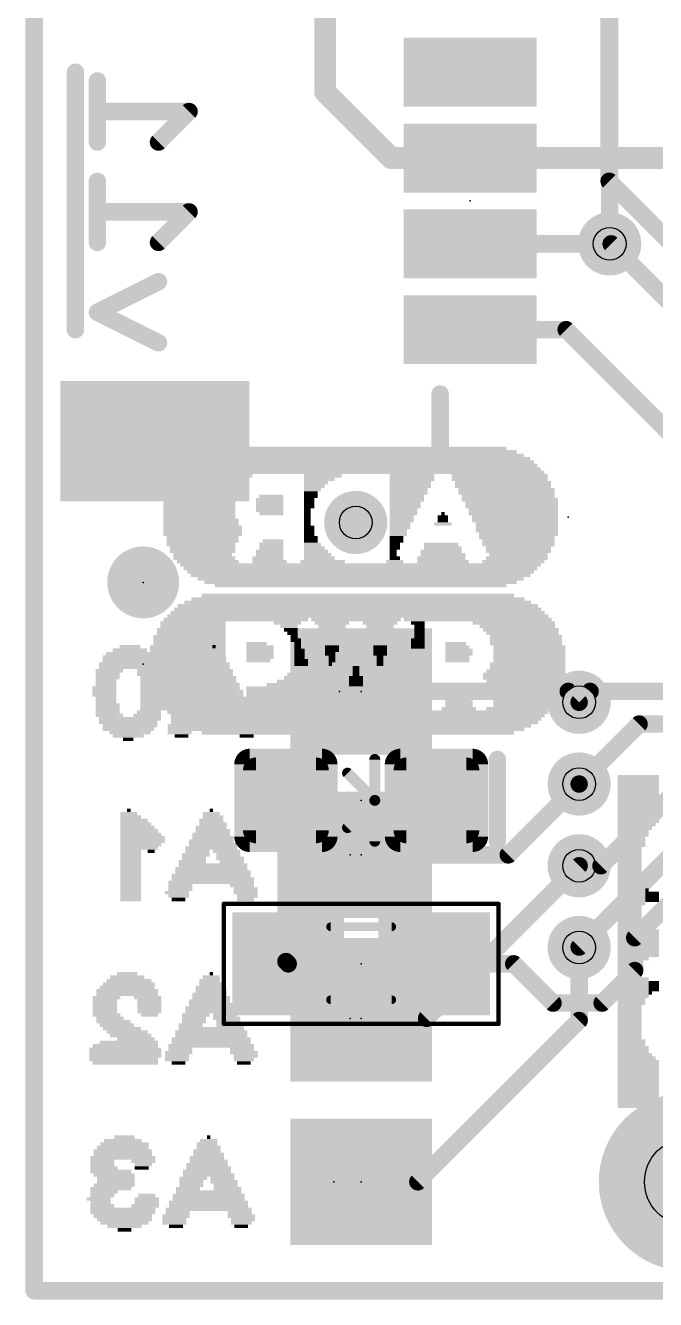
# Model space of a CAD drawing. Extents: x -39 to 68, y -12 to 30.
# Drawn here: x -0.1 to 7.24, y -0.1 to 14.75 of the extents above; entities that cross this region are included whole.
import ezdxf

# ---------------------------------------------------------------- set-up
doc = ezdxf.new("R2010")
doc.units = 0
for name, color, linetype in [('1', 12, 'CONTINUOUS'), ('16', 132, 'CONTINUOUS'), ('17', 110, 'CONTINUOUS'), ('18', 110, 'CONTINUOUS'), ('20', 31, 'CONTINUOUS'), ('21', 41, 'CONTINUOUS'), ('22', 40, 'CONTINUOUS'), ('23', 53, 'CONTINUOUS'), ('24', 53, 'CONTINUOUS'), ('29', 253, 'CONTINUOUS'), ('30', 253, 'CONTINUOUS'), ('31', 253, 'CONTINUOUS'), ('35', 253, 'CONTINUOUS'), ('39', 12, 'CONTINUOUS'), ('44', 253, 'CONTINUOUS'), ('51', 53, 'CONTINUOUS')]:
    doc.layers.add(name, color=color, linetype=linetype)

# ---------------------------------------------------------------- blocks, each defined once
blk = doc.blocks.new('RECT160000X160000R30')
at = {"const_width": 0.15}
blk.add_lwpolyline([(0.425, -0.35), (0.425, 0.35, 0.4142), (0.35, 0.425), (-0.35, 0.425, 0.4142), (-0.425, 0.35), (-0.425, -0.35, 0.4142), (-0.35, -0.425), (0.35, -0.425, 0.4142)], format="xyb", close=True, dxfattribs=at)
blk.add_solid([(-0.3754, -0.3754), (0.3754, -0.3754), (-0.3754, 0.3754), (0.3754, 0.3754)])
blk = doc.blocks.new('RECT192512X192512R30')
at = {"const_width": 0.1805}
blk.add_lwpolyline([(0.5114, -0.4211), (0.5114, 0.4211, 0.4142), (0.4211, 0.5114), (-0.4211, 0.5114, 0.4142), (-0.5114, 0.4211), (-0.5114, -0.4211, 0.4142), (-0.4211, -0.5114), (0.4211, -0.5114, 0.4142)], format="xyb", close=True, dxfattribs=at)
blk.add_solid([(-0.4465, -0.4465), (0.4465, -0.4465), (-0.4465, 0.4465), (0.4465, 0.4465)])
blk = doc.blocks.new('ROUNDP')
at = {"const_width": 0.5}
blk.add_lwpolyline([(0, -0.25, 1), (0, 0.25, 1), (0, -0.25)], format="xyb", dxfattribs=at)
blk = doc.blocks.new('RECT')
blk.add_solid([(-0.5, -0.5), (0.5, -0.5), (-0.5, 0.5), (0.5, 0.5)])
blk = doc.blocks.new('PIE')
at = {"const_width": 0.5}
blk.add_lwpolyline([(0, -0.25, 1), (0, 0.25, 1), (0, -0.25)], format="xyb", dxfattribs=at)
blk = doc.blocks.new('ROUNDV')
at = {"const_width": 0.5}
blk.add_lwpolyline([(0, -0.25, 1), (0, 0.25, 1), (0, -0.25)], format="xyb", dxfattribs=at)

msp = doc.modelspace()

# ---------------------------------------------------------------- linework, layer by layer
at = {"layer": '1'}
for points, const_width in [([(0, 0), (0, 25.4)], 0.2032), ([(3.39, 17.78), (3.39, 13.97)], 0.254), ([(3.39, 13.97), (4.16, 13.2)], 0.254), ([(4.16, 13.2), (5.08, 13.2)], 0.254), ([(5.08, 13.2), (13.97, 13.2)], 0.254), ([(5.08, 12.2), (6.7056, 12.2)], 0.2032), ([(6.7056, 12.2), (6.723, 12.2)], 0.2032), ([(6.723, 12.2), (8.89, 10.033)], 0.2032), ([(5.08, 11.2), (6.199, 11.2)], 0.2032), ([(6.199, 11.2), (7.62, 9.779)], 0.2032), ([(6.477, 6.985), (6.35, 6.858)], 0.2032), ([(12.6365, 6.985), (6.477, 6.985)], 0.2032), ([(6.35, 5.9055), (7.0485, 6.604)], 0.2032), ([(7.0485, 6.604), (12.4825, 6.604)], 0.2032), ([(7.8359, 6.1849), (6.604, 4.953)], 0.2032), ([(2.933, 5.715), (2.933, 3.837)], 0.2032), ([(6.35, 4.0056), (8.1102, 5.7658)], 0.2032), ([(6.9977, 4.1145), (8.268, 5.3848)], 0.2032), ([(6.604, 4.953), (6.35, 4.953)], 0.2032), ([(6.9977, 3.7322), (6.9977, 4.1145)], 0.2032), ([(6.35, 4.0005), (6.35, 4.0056)], 0.2032), ([(2.933, 3.837), (2.96, 3.81)], 0.2032), ([(4.66, 3.81), (5.588, 3.81)], 0.2032), ([(5.588, 3.81), (6.0452, 3.3528)], 0.2032), ([(6.6183, 3.3528), (6.9977, 3.7322)], 0.2032), ([(6.0452, 3.3528), (6.6183, 3.3528)], 0.2032), ([(25.4, 0), (0, 0)], 0.2032)]:
    msp.add_lwpolyline(points, dxfattribs=dict(at, const_width=const_width))
for points, const_width in [([(3.4349, 14.0149, 1), (3.3451, 13.9251)], 0.127), ([(3.3265, 13.97, 1), (3.4535, 13.97)], 0.127), ([(4.16, 13.2635, 1), (4.16, 13.1365)], 0.127), ([(4.1151, 13.1551, 1), (4.2049, 13.2449)], 0.127), ([(5.08, 13.2635, 1), (5.08, 13.1365)], 0.127), ([(5.08, 13.1365, 1), (5.08, 13.2635)], 0.127), ([(5.08, 12.2508, 1), (5.08, 12.1492)], 0.1016), ([(6.7056, 12.2508, 1), (6.7056, 12.1492)], 0.1016), ([(6.7589, 12.2359, 1), (6.6871, 12.1641)], 0.1016), ([(6.7056, 12.1492, 1), (6.7056, 12.2508)], 0.1016), ([(6.723, 12.1492, 1), (6.723, 12.2508)], 0.1016), ([(5.08, 11.2508, 1), (5.08, 11.1492)], 0.1016), ([(6.2349, 11.2359, 1), (6.1631, 11.1641)], 0.1016), ([(6.199, 11.1492, 1), (6.199, 11.2508)], 0.1016), ([(6.477, 7.0358, 1), (6.477, 6.9342)], 0.1016), ([(6.5129, 6.9491, 1), (6.4411, 7.0209)], 0.1016), ([(6.3141, 6.8939, 1), (6.3859, 6.8221)], 0.1016), ([(7.0485, 6.6548, 1), (7.0485, 6.5532)], 0.1016), ([(7.0844, 6.5681, 1), (7.0126, 6.6399)], 0.1016), ([(6.3141, 5.9414, 1), (6.3859, 5.8696)], 0.1016), ([(2.9838, 5.715, 1), (2.8822, 5.715)], 0.1016), ([(6.35, 5.0038, 1), (6.35, 4.9022)], 0.1016), ([(6.604, 4.9022, 1), (6.604, 5.0038)], 0.1016), ([(6.5681, 4.9889, 1), (6.6399, 4.9171)], 0.1016), ([(7.0485, 4.1145, 1), (6.9469, 4.1145)], 0.1016), ([(6.9618, 4.1504, 1), (7.0336, 4.0786)], 0.1016), ([(6.4008, 4.0056, 1), (6.2992, 4.0056)], 0.1016), ([(6.3141, 4.0415, 1), (6.3859, 3.9697)], 0.1016), ([(6.2992, 4.0005, 1), (6.4008, 4.0005)], 0.1016), ([(2.9689, 3.8729, 1), (2.8971, 3.8011)], 0.1016), ([(2.8822, 3.837, 1), (2.9838, 3.837)], 0.1016), ([(2.9241, 3.7741, 1), (2.9959, 3.8459)], 0.1016), ([(4.66, 3.8608, 1), (4.66, 3.7592)], 0.1016), ([(5.6239, 3.8459, 1), (5.5521, 3.7741)], 0.1016), ([(5.588, 3.7592, 1), (5.588, 3.8608)], 0.1016), ([(6.9469, 3.7322, 1), (7.0485, 3.7322)], 0.1016), ([(7.0336, 3.6963, 1), (6.9618, 3.7681)], 0.1016), ([(6.0452, 3.4036, 1), (6.0452, 3.302)], 0.1016), ([(6.0093, 3.3169, 1), (6.0811, 3.3887)], 0.1016), ([(6.5824, 3.3887, 1), (6.6542, 3.3169)], 0.1016), ([(6.6183, 3.302, 1), (6.6183, 3.4036)], 0.1016), ([(0, 0.0508, 1), (0, -0.0508)], 0.1016), ([(-0.0508, 0, 1), (0.0508, 0)], 0.1016)]:
    msp.add_lwpolyline(points, format="xyb", dxfattribs=dict(at, const_width=const_width))
at = {"layer": '16', "const_width": 0.2032}
for points in [[(0, 25.4), (0, 0)], [(6.7056, 15.5956), (6.7056, 12.2)], [(0.7366, 13.3863), (0.7366, 14.0981)], [(1.8043, 13.7422), (0.7366, 13.7422)], [(1.4484, 13.3863), (1.8043, 13.7422)], [(0.7366, 12.2169), (0.7366, 12.9287)], [(1.8043, 12.5728), (0.7366, 12.5728)], [(1.4484, 12.2169), (1.8043, 12.5728)], [(0.7366, 11.4034), (1.4484, 11.7593)], [(1.4484, 11.0475), (0.7366, 11.4034)], [(6.223, 6.985), (4.2164, 6.985)], [(6.35, 6.858), (6.223, 6.985)], [(6.35, 5.9055), (5.5245, 5.08)], [(5.5245, 5.08), (4.2164, 5.08)], [(6.35, 4.953), (4.572, 3.175)], [(6.35, 4.0005), (6.35, 3.1496)], [(4.572, 3.175), (4.2164, 3.175)], [(4.4704, 1.27), (6.35, 3.1496)], [(4.2164, 1.27), (4.4704, 1.27)], [(0, 0), (25.4, 0)]]:
    msp.add_lwpolyline(points, dxfattribs=at)
at = {"layer": '16', "const_width": 0.1016}
for points in [[(0.7874, 14.0981, 1), (0.6858, 14.0981)], [(0.7366, 13.793, 1), (0.7366, 13.6914)], [(1.8402, 13.7063, 1), (1.7684, 13.7781)], [(1.8043, 13.6914, 1), (1.8043, 13.793)], [(0.6858, 13.3863, 1), (0.7874, 13.3863)], [(1.4125, 13.4222, 1), (1.4843, 13.3504)], [(0.7874, 12.9287, 1), (0.6858, 12.9287)], [(0.7366, 12.6236, 1), (0.7366, 12.522)], [(1.8402, 12.5369, 1), (1.7684, 12.6087)], [(1.8043, 12.522, 1), (1.8043, 12.6236)], [(0.6858, 12.2169, 1), (0.7874, 12.2169)], [(1.4125, 12.2528, 1), (1.4843, 12.181)], [(6.6548, 12.2, 1), (6.7564, 12.2)], [(1.4711, 11.7139, 1), (1.4257, 11.8047)], [(0.7593, 11.4488, 1), (0.7139, 11.358)], [(0.7139, 11.4488, 1), (0.7593, 11.358)], [(1.4257, 11.0021, 1), (1.4711, 11.0929)], [(4.2164, 7.0358, 1), (4.2164, 6.9342)], [(6.2589, 7.0209, 1), (6.1871, 6.9491)], [(6.223, 6.9342, 1), (6.223, 7.0358)], [(6.3141, 6.8221, 1), (6.3859, 6.8939)], [(6.3859, 5.8696, 1), (6.3141, 5.9414)], [(4.2164, 5.1308, 1), (4.2164, 5.0292)], [(5.4886, 5.1159, 1), (5.5604, 5.0441)], [(5.5245, 5.0292, 1), (5.5245, 5.1308)], [(6.3859, 4.9171, 1), (6.3141, 4.9889)], [(6.4008, 4.0005, 1), (6.2992, 4.0005)], [(4.2164, 3.2258, 1), (4.2164, 3.1242)], [(4.572, 3.1242, 1), (4.572, 3.2258)], [(4.5361, 3.2109, 1), (4.6079, 3.1391)], [(6.2992, 3.1496, 1), (6.4008, 3.1496)], [(6.3859, 3.1137, 1), (6.3141, 3.1855)], [(4.2164, 1.3208, 1), (4.2164, 1.2192)], [(4.4345, 1.3059, 1), (4.5063, 1.2341)], [(4.4704, 1.2192, 1), (4.4704, 1.3208)], [(0, 0.0508, 1), (0, -0.0508)], [(-0.0508, 0, 1), (0.0508, 0)]]:
    msp.add_lwpolyline(points, format="xyb", dxfattribs=at)
at = {"layer": '20', "const_width": 0.2032}
for points in [[(0, 25.4), (0, 0)], [(0, 0), (25.4, 0)]]:
    msp.add_lwpolyline(points, dxfattribs=at)
at = {"layer": '20', "const_width": 0.1016}
for points in [[(0, 0.0508, 1), (0, -0.0508)], [(-0.0508, 0, 1), (0.0508, 0)]]:
    msp.add_lwpolyline(points, format="xyb", dxfattribs=at)
at = {"layer": '21', "const_width": 0.2032}
for points in [[(6.7, 12.93), (6.7, 22.63)], [(0.48, 14.2), (0.48, 11.2)], [(7.85, 11.78), (6.7, 12.93)], [(4.73, 10.45), (4.73, 9.7)], [(4.73, 9.7), (3.08, 9.7)], [(5.3975, 6.1913), (5.3975, 5.2388)]]:
    msp.add_lwpolyline(points, dxfattribs=at)
at = {"layer": '21', "const_width": 0.1016}
for points in [[(0.5308, 14.2, 1), (0.4292, 14.2)], [(6.7359, 12.9659, 1), (6.6641, 12.8941)], [(6.6492, 12.93, 1), (6.7508, 12.93)], [(0.4292, 11.2, 1), (0.5308, 11.2)], [(4.7808, 10.45, 1), (4.6792, 10.45)], [(3.08, 9.7508, 1), (3.08, 9.6492)], [(4.73, 9.6492, 1), (4.73, 9.7508)], [(4.6792, 9.7, 1), (4.7808, 9.7)], [(5.4483, 6.1913, 1), (5.3467, 6.1913)], [(5.3467, 5.2388, 1), (5.4483, 5.2388)]]:
    msp.add_lwpolyline(points, format="xyb", dxfattribs=at)
at = {"layer": '23'}
for p in [(5.08, 12.7), (1.27, 8.255), (1.27, 7.3025), (3.81, 5.715), (3.81, 3.81)]:
    msp.add_point(p, dxfattribs=at)
at = {"layer": '24'}
for p in [(6.223, 9.017), (1.27, 8.255), (3.556, 6.985), (3.81, 6.985), (3.683, 5.08), (3.81, 5.08), (3.683, 3.175), (3.81, 3.175), (3.4925, 1.27), (3.81, 1.27)]:
    msp.add_point(p, dxfattribs=at)
at = {"layer": '39', "const_width": 0.0508}
for points in [[(2.21, 4.51), (5.41, 4.51)], [(2.21, 3.11), (2.21, 4.51)], [(5.41, 4.51), (5.41, 3.11)], [(5.41, 3.11), (2.21, 3.11)]]:
    msp.add_lwpolyline(points, dxfattribs=at)
at = {"layer": '39', "const_width": 0.0254}
for points in [[(2.21, 4.5227, 1), (2.21, 4.4973)], [(2.2227, 4.51, 1), (2.1973, 4.51)], [(5.4227, 4.51, 1), (5.3973, 4.51)], [(5.41, 4.4973, 1), (5.41, 4.5227)], [(2.21, 3.1227, 1), (2.21, 3.0973)], [(2.1973, 3.11, 1), (2.2227, 3.11)], [(5.3973, 3.11, 1), (5.4227, 3.11)], [(5.41, 3.0973, 1), (5.41, 3.1227)]]:
    msp.add_lwpolyline(points, format="xyb", dxfattribs=at)
at = {"layer": '44'}
for centre, radius in [((6.7056, 12.2), 0.1905), ((3.7465, 8.9535), 0.1905), ((6.35, 6.858), 0.1905), ((6.35, 5.9055), 0.1905), ((6.35, 4.953), 0.1905), ((6.35, 4.0005), 0.1905), ((7.62, 1.27), 0.508)]:
    msp.add_circle(centre, radius, dxfattribs=at)
at = {"layer": '51'}
for points, const_width in [([(3.9688, 6.1913), (3.9688, 5.715)], 0.127), ([(3.9688, 5.715), (3.6513, 6.0325)], 0.127), ([(3.9688, 5.715), (3.6513, 5.3975)], 0.127), ([(3.9688, 5.715), (3.9688, 5.2388)], 0.127), ([(3.454, 4.242), (4.166, 4.242)], 0.1016), ([(3.454, 3.391), (4.166, 3.391)], 0.1016)]:
    msp.add_lwpolyline(points, dxfattribs=dict(at, const_width=const_width))
for points, const_width in [([(4.0005, 6.1913, 1), (3.937, 6.1913)], 0.0635), ([(3.6737, 6.055, 1), (3.6288, 6.01)], 0.0635), ([(4.0005, 5.715, 1), (3.937, 5.715)], 0.0635), ([(3.937, 5.715, 1), (4.0005, 5.715)], 0.0635), ([(3.9912, 5.6925, 1), (3.9463, 5.7375)], 0.0635), ([(3.9463, 5.6925, 1), (3.9912, 5.7375)], 0.0635), ([(3.6288, 5.42, 1), (3.6737, 5.375)], 0.0635), ([(3.937, 5.2388, 1), (4.0005, 5.2388)], 0.0635), ([(3.454, 4.2674, 1), (3.454, 4.2166)], 0.0508), ([(4.166, 4.2166, 1), (4.166, 4.2674)], 0.0508), ([(3.454, 3.4164, 1), (3.454, 3.3656)], 0.0508), ([(4.166, 3.3656, 1), (4.166, 3.4164)], 0.0508)]:
    msp.add_lwpolyline(points, format="xyb", dxfattribs=dict(at, const_width=const_width))

# ---------------------------------------------------------------- block references
at = {"layer": '1', "rotation": 270}
for p, xscale, yscale in [((5.08, 14.2), 0.6, 1.35), ((5.08, 13.2), 0.6, 1.35), ((5.08, 12.2), 0.6, 1.35), ((5.08, 11.2), 0.6, 1.35), ((1.405, 9.9), 1.2, 2)]:
    msp.add_blockref('RECT', p, dxfattribs=dict(at, xscale=xscale, yscale=yscale))
at = {"layer": '1', "xscale": 0.635, "yscale": 0.635}
msp.add_blockref('PIE', (1.27, 8.255), dxfattribs=at)
at = {"layer": '1', "rotation": 270}
for p in [(2.933, 5.715), (4.687, 5.715)]:
    msp.add_blockref('RECT160000X160000R30', p, dxfattribs=at)
at = {"layer": '1', "xscale": 1.1}
for p in [(2.96, 3.81), (4.66, 3.81)]:
    msp.add_blockref('RECT', p, dxfattribs=at)
at = {"layer": '16', "xscale": 0.635}
for name, p, yscale in [('PIE', (1.27, 8.255), 0.635), ('RECT', (3.4036, 6.985), 1.27), ('RECT', (4.2164, 6.985), 1.27), ('RECT', (3.4036, 5.08), 1.27), ('RECT', (4.2164, 5.08), 1.27), ('RECT', (3.4036, 3.175), 1.27), ('RECT', (4.2164, 3.175), 1.27), ('RECT', (3.4036, 1.27), 1.27), ('RECT', (4.2164, 1.27), 1.27)]:
    msp.add_blockref(name, p, dxfattribs=dict(at, yscale=yscale))
at = {"layer": '17', "xscale": 1.8796, "yscale": 1.8796, "rotation": 270}
msp.add_blockref('ROUNDP', (7.62, 1.27), dxfattribs=at)
msp.add_blockref('ROUNDP', (7.62, 1.27), dxfattribs=at)
at = {"layer": '18', "xscale": 0.7366, "yscale": 0.7366}
for p in [(6.7056, 12.2), (6.7056, 12.2), (3.7465, 8.9535), (3.7465, 8.9535), (6.35, 6.858), (6.35, 6.858), (6.35, 5.9055), (6.35, 5.9055), (6.35, 4.953), (6.35, 4.953), (6.35, 4.0005), (6.35, 4.0005)]:
    msp.add_blockref('ROUNDV', p, dxfattribs=at)
at = {"layer": '21', "yscale": 0.04}
for p, xscale in [((3.77, 8.0225), 4.04), ((3.77, 8.0625), 3.88), ((3.77, 8.1025), 3.64), ((3.77, 7.8625), 4.44), ((3.77, 7.9025), 4.36), ((3.77, 7.9425), 4.28), ((3.77, 7.9825), 4.2), ((1.83, 7.7025), 0.8), ((1.85, 7.7825), 0.76), ((1.85, 7.7425), 0.76), ((2.35, 7.8225), 1.68), ((2.95, 7.7825), 0.32), ((2.97, 7.7425), 0.2), ((2.99, 7.7025), 0.16), ((3.75, 7.8225), 1.04), ((3.47, 7.7825), 0.4), ((3.47, 7.7425), 0.32), ((3.47, 7.7025), 0.32), ((4.03, 7.7825), 0.4), ((4.03, 7.7425), 0.32), ((4.03, 7.7025), 0.32), ((5.17, 7.8225), 1.72), ((4.47, 7.7825), 0.16), ((4.49, 7.7425), 0.12), ((4.49, 7.7025), 0.12), ((5.59, 7.7825), 0.96), ((5.63, 7.7425), 0.88), ((5.67, 7.7025), 0.88), ((1.81, 7.6225), 0.84), ((1.81, 7.5825), 0.84), ((1.83, 7.6625), 0.8), ((3.01, 7.6625), 0.12), ((3.03, 7.6225), 0.08), ((3.05, 7.5825), 0.12), ((3.45, 7.6625), 0.28), ((3.47, 7.6225), 0.24), ((3.47, 7.5825), 0.24), ((4.01, 7.6625), 0.28), ((4.03, 7.6225), 0.24), ((4.03, 7.5825), 0.24), ((4.47, 7.5825), 0.16), ((4.49, 7.6625), 0.12), ((4.49, 7.6225), 0.12), ((5.69, 7.6625), 0.84), ((5.73, 7.6225), 0.84), ((5.73, 7.5825), 0.84), ((1.79, 7.5025), 0.88), ((1.79, 7.4625), 0.88), ((1.79, 7.4225), 0.88), ((1.81, 7.5425), 0.84), ((2.59, 7.5425), 0.24), ((2.63, 7.5025), 0.32), ((2.63, 7.4625), 0.32), ((2.63, 7.4225), 0.32), ((3.07, 7.5425), 0.08), ((3.07, 7.5025), 0.08), ((3.09, 7.4625), 0.12), ((3.09, 7.4225), 0.12), ((3.45, 7.5425), 0.2), ((3.47, 7.5025), 0.16), ((3.47, 7.4625), 0.16), ((3.45, 7.4225), 0.12), ((4.03, 7.5425), 0.24), ((4.03, 7.5025), 0.16), ((4.03, 7.4625), 0.16), ((4.03, 7.4225), 0.16), ((4.45, 7.4625), 0.2), ((4.45, 7.4225), 0.2), ((4.47, 7.5425), 0.16), ((4.47, 7.5025), 0.16), ((4.91, 7.5425), 0.24), ((4.93, 7.5025), 0.28), ((4.95, 7.4625), 0.32), ((4.95, 7.4225), 0.32), ((5.73, 7.5425), 0.84), ((5.77, 7.5025), 0.84), ((5.77, 7.4625), 0.84), ((5.77, 7.4225), 0.84), ((1.79, 7.3825), 0.88), ((1.79, 7.3425), 0.88), ((1.79, 7.3025), 0.88), ((1.79, 7.2625), 0.88), ((2.63, 7.3825), 0.32), ((2.61, 7.3425), 0.28), ((3.09, 7.2625), 0.2), ((3.09, 7.3825), 0.12), ((3.11, 7.3425), 0.16), ((3.11, 7.3025), 0.16), ((3.47, 7.3825), 0.08), ((3.47, 7.3425), 0.08), ((3.45, 7.3025), 0.04), ((3.75, 7.2625), 0.08), ((4.03, 7.3825), 0.08), ((4.03, 7.3425), 0.08), ((4.03, 7.3025), 0.08), ((4.43, 7.3425), 0.24), ((4.43, 7.3025), 0.24), ((4.43, 7.2625), 0.24), ((4.45, 7.3825), 0.2), ((4.93, 7.3825), 0.28), ((4.93, 7.3425), 0.28), ((5.75, 7.3025), 0.88), ((5.75, 7.2625), 0.88), ((5.77, 7.3825), 0.84), ((5.77, 7.3425), 0.84), ((1.79, 7.2225), 0.88), ((1.79, 7.1825), 0.88), ((1.79, 7.1425), 0.88), ((3.07, 7.1425), 0.32), ((3.09, 7.1825), 0.28), ((3.11, 7.2225), 0.24), ((3.75, 7.1425), 0.16), ((3.75, 7.2225), 0.08), ((3.75, 7.1825), 0.08), ((4.41, 7.2225), 0.28), ((4.41, 7.1825), 0.28), ((4.41, 7.1425), 0.28), ((5.71, 7.1825), 0.96), ((5.71, 7.1425), 0.96), ((5.73, 7.2225), 0.92), ((1.79, 7.1025), 0.88), ((1.81, 7.0625), 0.84), ((1.81, 7.0225), 0.84), ((1.81, 6.9825), 0.84), ((2.87, 7.0225), 0.8), ((2.89, 6.9825), 0.84), ((2.99, 7.0625), 0.56), ((3.05, 7.1025), 0.44), ((3.75, 7.0225), 0.24), ((3.75, 6.9825), 0.24), ((3.75, 7.1025), 0.16), ((3.75, 7.0625), 0.16), ((4.37, 7.0225), 0.36), ((4.37, 6.9825), 0.36), ((4.39, 7.1025), 0.32), ((4.39, 7.0625), 0.32), ((4.91, 7.0225), 0.24), ((4.91, 6.9825), 0.24), ((5.73, 7.1025), 0.92), ((5.71, 7.0625), 0.88), ((5.73, 7.0225), 0.84), ((5.73, 6.9825), 0.84), ((1.83, 6.9425), 0.8), ((1.83, 6.9025), 0.8), ((1.85, 6.8625), 0.76), ((1.85, 6.8225), 0.76), ((2.89, 6.9425), 0.84), ((2.91, 6.9025), 0.88), ((2.91, 6.8625), 0.88), ((2.91, 6.8225), 0.88), ((3.73, 6.8225), 0.36), ((3.75, 6.9025), 0.32), ((3.75, 6.8625), 0.32), ((3.75, 6.9425), 0.24), ((4.35, 6.9025), 0.4), ((4.35, 6.8625), 0.4), ((4.35, 6.8225), 0.4), ((4.37, 6.9425), 0.36), ((4.93, 6.9425), 0.28), ((4.93, 6.9025), 0.28), ((4.95, 6.8625), 0.32), ((4.95, 6.8225), 0.32), ((5.73, 6.9425), 0.76), ((5.73, 6.9025), 0.76), ((5.71, 6.8625), 0.72), ((5.71, 6.8225), 0.72), ((1.89, 6.7825), 0.76), ((3.77, 6.7425), 4.44), ((3.77, 6.7025), 4.36), ((3.77, 6.6625), 4.28), ((2.91, 6.7825), 0.96), ((3.73, 6.7825), 0.44), ((4.35, 6.7825), 0.48), ((4.95, 6.7825), 0.4), ((5.65, 6.7825), 0.76), ((3.77, 6.6225), 4.2), ((3.77, 6.5825), 4.04), ((3.77, 6.5425), 3.88), ((3.77, 6.5025), 3.64)]:
    msp.add_blockref('RECT', p, dxfattribs=dict(at, xscale=xscale))
at = {"layer": '22', "yscale": 0.04}
for p, xscale, rotation in [((3.803, 9.817), 3.4, 180), ((3.803, 9.657), 4.04, 180), ((3.803, 9.697), 3.96, 180), ((3.803, 9.737), 3.8, 180), ((3.803, 9.777), 3.64, 180), ((2.083, 9.497), 0.92, 180), ((3.803, 9.537), 4.28, 180), ((3.803, 9.577), 4.2, 180), ((3.803, 9.617), 4.12, 180), ((3.363, 9.497), 0.44, 180), ((4.403, 9.497), 0.52, 180), ((5.423, 9.497), 1.12, 180), ((1.963, 9.337), 0.84, 180), ((2.003, 9.417), 0.84, 180), ((1.983, 9.377), 0.8, 180), ((2.063, 9.457), 0.88, 180), ((3.323, 9.457), 0.36, 180), ((3.283, 9.417), 0.28, 180), ((3.263, 9.377), 0.24, 180), ((3.243, 9.337), 0.2, 180), ((4.403, 9.457), 0.52, 180), ((4.383, 9.417), 0.48, 180), ((4.383, 9.377), 0.48, 180), ((4.363, 9.337), 0.44, 180), ((5.423, 9.457), 1.12, 180), ((5.463, 9.417), 1.12, 180), ((5.463, 9.377), 1.12, 180), ((5.503, 9.337), 1.12, 180), ((1.923, 9.217), 0.84, 180), ((1.943, 9.297), 0.8, 180), ((1.943, 9.257), 0.8, 180), ((2.743, 9.217), 0.32, 180), ((2.763, 9.257), 0.28, 180), ((3.223, 9.297), 0.16, 180), ((3.223, 9.257), 0.16, 180), ((3.203, 9.217), 0.12, 180), ((3.743, 9.217), 0.32, 180), ((3.783, 9.257), 0.24, 180), ((4.363, 9.297), 0.44, 180), ((4.343, 9.257), 0.4, 180), ((4.343, 9.217), 0.4, 180), ((5.503, 9.297), 1.12, 180), ((5.523, 9.257), 1.08, 180), ((5.543, 9.217), 1.12, 180), ((1.923, 9.177), 0.84, 180), ((1.923, 9.137), 0.84, 180), ((1.923, 9.097), 0.84, 180), ((1.923, 9.057), 0.84, 180), ((2.743, 9.177), 0.32, 180), ((2.743, 9.137), 0.32, 180), ((2.743, 9.097), 0.32, 180), ((2.763, 9.057), 0.28, 180), ((3.203, 9.177), 0.12, 180), ((3.203, 9.137), 0.12, 180), ((3.183, 9.097), 0.08, 180), ((3.183, 9.057), 0.08, 180), ((3.703, 9.137), 0.4, 180), ((3.703, 9.097), 0.4, 180), ((3.703, 9.057), 0.4, 180), ((3.723, 9.177), 0.36, 180), ((4.323, 9.177), 0.36, 180), ((4.323, 9.137), 0.36, 180), ((4.303, 9.097), 0.32, 180), ((4.303, 9.057), 0.32, 180), ((4.763, 9.057), 0.04, 180), ((5.563, 9.177), 1.08, 180), ((5.563, 9.137), 1.08, 180), ((5.583, 9.097), 1.04, 180), ((5.583, 9.057), 1.04, 180), ((1.923, 9.017), 0.84, 180), ((1.943, 8.977), 0.88, 180), ((1.943, 8.937), 0.88, 180), ((1.963, 8.897), 0.92, 180), ((3.183, 9.017), 0.08, 180), ((3.183, 8.977), 0.08, 180), ((3.183, 8.937), 0.08, 180), ((3.203, 8.897), 0.12, 180), ((3.703, 9.017), 0.4, 180), ((3.703, 8.977), 0.4, 180), ((3.703, 8.937), 0.4, 180), ((3.703, 8.897), 0.4, 180), ((4.283, 9.017), 0.28, 180), ((4.283, 8.977), 0.28, 180), ((4.263, 8.937), 0.24, 180), ((4.263, 8.897), 0.24, 180), ((4.763, 8.937), 0.2, 180), ((4.763, 9.017), 0.12, 180), ((4.763, 8.977), 0.12, 180), ((5.623, 8.937), 0.96, 180), ((5.623, 8.897), 0.96, 180), ((1.963, 8.857), 0.92, 180), ((1.963, 8.817), 0.92, 180), ((1.963, 8.777), 0.84, 180), ((3.203, 8.857), 0.12, 180), ((3.203, 8.817), 0.12, 180), ((3.223, 8.777), 0.16, 180), ((3.723, 8.857), 0.36, 180), ((3.723, 8.817), 0.36, 180), ((3.763, 8.777), 0.28, 180), ((4.243, 8.857), 0.2, 180), ((4.243, 8.817), 0.2, 180), ((4.223, 8.777), 0.16, 180), ((5.623, 8.857), 0.96, 180), ((5.643, 8.817), 0.92, 180), ((5.623, 8.777), 0.88, 180), ((1.963, 8.737), 0.84, 180), ((1.943, 8.697), 0.8, 180), ((1.963, 8.657), 0.76, 180), ((1.963, 8.617), 0.76, 180), ((2.743, 8.617), 0.32, 180), ((2.763, 8.697), 0.28, 180), ((2.763, 8.657), 0.28, 180), ((2.783, 8.737), 0.24, 180), ((3.223, 8.737), 0.16, 180), ((3.243, 8.697), 0.2, 180), ((3.263, 8.657), 0.24, 180), ((3.283, 8.617), 0.28, 180), ((3.803, 8.737), 0.2, 180), ((4.223, 8.737), 0.16, 180), ((4.203, 8.697), 0.12, 180), ((4.203, 8.657), 0.12, 180), ((4.183, 8.617), 0.08, 180), ((4.743, 8.617), 0.48, 180), ((4.743, 8.697), 0.4, 180), ((4.763, 8.657), 0.44, 180), ((5.643, 8.737), 0.84, 180), ((5.643, 8.697), 0.84, 180), ((5.643, 8.657), 0.76, 180), ((5.643, 8.617), 0.76, 180), ((1.963, 8.577), 0.68, 180), ((1.983, 8.537), 0.72, 180), ((2.023, 8.497), 0.72, 180), ((3.803, 8.457), 4.2, 180), ((2.723, 8.537), 0.36, 180), ((2.743, 8.497), 0.4, 180), ((2.743, 8.577), 0.32, 180), ((3.363, 8.497), 0.52, 180), ((3.303, 8.577), 0.32, 180), ((3.323, 8.537), 0.36, 180), ((4.203, 8.497), 0.2, 180), ((4.183, 8.577), 0.08, 180), ((4.203, 8.537), 0.12, 180), ((4.743, 8.537), 0.56, 180), ((4.763, 8.497), 0.6, 180), ((4.763, 8.577), 0.52, 180), ((5.583, 8.497), 0.72, 180), ((5.623, 8.537), 0.72, 180), ((5.643, 8.577), 0.68, 180), ((3.803, 8.417), 4.12, 180), ((3.803, 8.377), 4.04, 180), ((3.803, 8.337), 3.96, 180), ((3.803, 8.297), 3.8, 180), ((3.803, 8.257), 3.64, 180), ((3.803, 8.217), 3.4, 180), ((1.096, 7.425), 0.52, 180), ((1.116, 7.465), 0.4, 180), ((1.116, 7.505), 0.24, 180), ((2.076, 7.425), 0.24, 180), ((2.096, 7.465), 0.2, 180), ((2.096, 7.505), 0.04, 180), ((1.096, 7.305), 0.68, 180), ((1.116, 7.265), 0.72, 180), ((1.096, 7.385), 0.6, 180), ((1.116, 7.345), 0.64, 180), ((2.076, 7.265), 0.4, 180), ((2.076, 7.345), 0.32, 180), ((2.096, 7.305), 0.36, 180), ((2.096, 7.385), 0.28, 180), ((0.876, 7.225), 0.32, 180), ((0.856, 7.185), 0.28, 180), ((0.856, 7.145), 0.28, 180), ((1.336, 7.225), 0.28, 180), ((1.336, 7.185), 0.28, 180), ((1.376, 7.145), 0.28, 180), ((2.076, 7.185), 0.48, 180), ((2.096, 7.145), 0.52, 180), ((2.096, 7.225), 0.44, 180), ((0.816, 7.025), 0.28, 180), ((0.816, 6.985), 0.28, 180), ((0.836, 7.105), 0.24, 180), ((0.836, 7.065), 0.24, 180), ((1.376, 7.105), 0.28, 180), ((1.376, 7.065), 0.28, 180), ((1.376, 7.025), 0.28, 180), ((1.376, 6.985), 0.28, 180), ((1.916, 7.025), 0.32, 180), ((1.896, 6.985), 0.28, 180), ((2.076, 7.105), 0.56, 180), ((2.096, 7.065), 0.6, 180), ((2.256, 7.025), 0.28, 180), ((2.276, 6.985), 0.32, 180), ((0.816, 6.945), 0.28, 180), ((0.836, 6.905), 0.24, 180), ((0.836, 6.865), 0.24, 180), ((0.856, 6.825), 0.28, 180), ((1.376, 6.945), 0.28, 180), ((1.376, 6.905), 0.28, 180), ((1.376, 6.865), 0.28, 180), ((1.376, 6.825), 0.28, 180), ((2.096, 6.825), 0.84, 180), ((1.856, 6.905), 0.28, 180), ((2.096, 6.865), 0.76, 180), ((1.896, 6.945), 0.28, 180), ((2.296, 6.945), 0.28, 180), ((2.316, 6.905), 0.32, 180), ((0.856, 6.785), 0.28, 180), ((0.856, 6.745), 0.28, 180), ((0.876, 6.705), 0.32, 180), ((1.116, 6.665), 0.72, 180), ((1.316, 6.705), 0.32, 180), ((1.336, 6.745), 0.28, 180), ((1.376, 6.785), 0.28, 180), ((2.096, 6.745), 0.92, 180), ((2.096, 6.705), 0.92, 180), ((2.096, 6.785), 0.84, 180), ((1.096, 6.625), 0.68, 180), ((1.116, 6.585), 0.64, 180), ((1.096, 6.545), 0.6, 180), ((1.716, 6.585), 0.32, 180), ((1.696, 6.545), 0.28, 180), ((1.736, 6.625), 0.28, 180), ((2.456, 6.625), 0.28, 180), ((2.476, 6.585), 0.32, 180), ((2.496, 6.545), 0.28, 180), ((1.116, 6.505), 0.48, 180), ((1.096, 6.465), 0.36, 180), ((1.096, 6.425), 0.12, 180), ((1.696, 6.505), 0.28, 180), ((1.716, 6.465), 0.16, 180), ((2.476, 6.505), 0.24, 180), ((2.476, 6.465), 0.16, 180), ((6.82, 4.071), 3.88, 90), ((6.86, 4.071), 3.88, 90), ((6.9, 4.071), 3.88, 90), ((6.94, 4.071), 3.88, 90), ((6.98, 4.071), 3.88, 90), ((7.02, 4.071), 3.88, 90), ((7.06, 4.071), 3.88, 90), ((7.1, 5.591), 0.84, 90), ((7.14, 5.651), 0.72, 90), ((7.18, 5.691), 0.64, 90), ((7.22, 5.711), 0.6, 90), ((7.26, 5.731), 0.56, 90), ((1.103, 5.56), 0.2, 180), ((1.123, 5.52), 0.24, 180), ((1.163, 5.48), 0.32, 180), ((1.103, 5.6), 0.04, 180), ((2.063, 5.48), 0.28, 180), ((2.063, 5.56), 0.2, 180), ((2.083, 5.52), 0.24, 180), ((2.063, 5.6), 0.04, 180), ((1.183, 5.44), 0.36, 180), ((1.203, 5.4), 0.4, 180), ((1.223, 5.36), 0.44, 180), ((2.063, 5.4), 0.36, 180), ((2.083, 5.36), 0.4, 180), ((2.083, 5.44), 0.32, 180), ((1.243, 5.32), 0.48, 180), ((1.263, 5.28), 0.52, 180), ((1.263, 5.24), 0.52, 180), ((1.243, 5.2), 0.48, 180), ((2.063, 5.24), 0.52, 180), ((2.083, 5.2), 0.56, 180), ((2.063, 5.32), 0.44, 180), ((2.083, 5.28), 0.48, 180), ((1.223, 5.16), 0.44, 180), ((1.123, 5.12), 0.24, 180), ((1.123, 5.08), 0.24, 180), ((1.123, 5.04), 0.24, 180), ((1.363, 5.12), 0.08, 180), ((1.883, 5.08), 0.32, 180), ((1.863, 5.04), 0.28, 180), ((2.063, 5.16), 0.6, 180), ((1.903, 5.12), 0.28, 180), ((2.243, 5.12), 0.32, 180), ((2.263, 5.08), 0.28, 180), ((2.283, 5.04), 0.32, 180), ((1.123, 5), 0.24, 180), ((1.123, 4.96), 0.24, 180), ((1.123, 4.92), 0.24, 180), ((1.123, 4.88), 0.24, 180), ((2.063, 4.92), 0.84, 180), ((2.083, 4.88), 0.88, 180), ((1.843, 5), 0.32, 180), ((2.083, 4.96), 0.8, 180), ((2.303, 5), 0.28, 180), ((1.123, 4.84), 0.24, 180), ((1.123, 4.8), 0.24, 180), ((1.123, 4.76), 0.24, 180), ((2.063, 4.84), 0.92, 180), ((2.083, 4.8), 0.96, 180), ((1.123, 4.72), 0.24, 180), ((1.123, 4.68), 0.24, 180), ((1.123, 4.64), 0.24, 180), ((1.123, 4.6), 0.24, 180), ((1.663, 4.64), 0.28, 180), ((1.703, 4.72), 0.28, 180), ((1.703, 4.68), 0.28, 180), ((1.683, 4.6), 0.24, 180), ((2.423, 4.72), 0.28, 180), ((2.463, 4.68), 0.28, 180), ((2.463, 4.64), 0.28, 180), ((2.483, 4.6), 0.24, 180), ((7.1, 4.591), 0.2, 90), ((7.14, 4.611), 0.16, 90), ((7.18, 4.591), 0.12, 90), ((7.22, 4.591), 0.12, 90), ((7.26, 4.591), 0.12, 90), ((1.123, 4.56), 0.24, 180), ((1.683, 4.56), 0.16, 180), ((2.463, 4.56), 0.2, 180), ((7.1, 4.091), 0.48, 90), ((7.14, 4.071), 0.44, 90), ((7.18, 4.071), 0.36, 90), ((7.22, 4.051), 0.32, 90), ((7.26, 4.051), 0.32, 90), ((1.083, 3.695), 0.24, 180), ((2.063, 3.695), 0.04, 180), ((1.103, 3.575), 0.6, 180), ((1.103, 3.615), 0.52, 180), ((1.083, 3.655), 0.4, 180), ((2.043, 3.615), 0.24, 180), ((2.063, 3.575), 0.28, 180), ((2.063, 3.655), 0.2, 180), ((7.1, 3.491), 0.32, 90), ((7.14, 3.531), 0.24, 90), ((7.18, 3.531), 0.16, 90), ((7.22, 3.551), 0.12, 90), ((7.26, 3.551), 0.12, 90), ((0.843, 3.415), 0.32, 180), ((1.083, 3.495), 0.72, 180), ((1.083, 3.455), 0.72, 180), ((1.083, 3.535), 0.64, 180), ((1.323, 3.415), 0.32, 180), ((2.043, 3.455), 0.4, 180), ((2.063, 3.415), 0.44, 180), ((2.043, 3.535), 0.32, 180), ((2.063, 3.495), 0.36, 180), ((0.823, 3.375), 0.28, 180), ((0.823, 3.335), 0.28, 180), ((0.823, 3.295), 0.28, 180), ((0.823, 3.255), 0.28, 180), ((1.343, 3.375), 0.28, 180), ((1.343, 3.335), 0.28, 180), ((1.343, 3.295), 0.28, 180), ((1.343, 3.255), 0.28, 180), ((2.043, 3.295), 0.56, 180), ((2.063, 3.255), 0.6, 180), ((2.043, 3.375), 0.48, 180), ((2.063, 3.335), 0.52, 180), ((0.843, 3.215), 0.32, 180), ((0.883, 3.175), 0.32, 180), ((0.923, 3.135), 0.4, 180), ((1.343, 3.215), 0.2, 180), ((1.883, 3.215), 0.32, 180), ((1.863, 3.175), 0.28, 180), ((1.863, 3.135), 0.28, 180), ((2.223, 3.215), 0.28, 180), ((2.243, 3.175), 0.32, 180), ((2.263, 3.135), 0.28, 180), ((0.963, 3.095), 0.4, 180), ((1.023, 3.055), 0.44, 180), ((1.083, 3.015), 0.48, 180), ((1.123, 2.975), 0.48, 180), ((2.063, 3.015), 0.84, 180), ((2.063, 2.975), 0.84, 180), ((1.823, 3.095), 0.28, 180), ((2.063, 3.055), 0.76, 180), ((2.283, 3.095), 0.32, 180), ((1.063, 2.815), 0.84, 180), ((1.063, 2.855), 0.76, 180), ((1.103, 2.895), 0.68, 180), ((1.183, 2.935), 0.44, 180), ((1.703, 2.815), 0.28, 180), ((2.063, 2.935), 0.92, 180), ((2.063, 2.895), 0.92, 180), ((2.423, 2.815), 0.28, 180), ((7.1, 2.531), 0.8, 90), ((7.14, 2.491), 0.72, 90), ((1.063, 2.775), 0.84, 180), ((1.063, 2.735), 0.84, 180), ((1.043, 2.695), 0.8, 180), ((1.063, 2.655), 0.76, 180), ((1.683, 2.775), 0.32, 180), ((1.663, 2.735), 0.28, 180), ((1.663, 2.695), 0.28, 180), ((1.683, 2.655), 0.16, 180), ((2.443, 2.775), 0.32, 180), ((2.463, 2.735), 0.28, 180), ((2.443, 2.695), 0.24, 180), ((2.443, 2.655), 0.16, 180), ((7.18, 2.451), 0.64, 90), ((7.22, 2.431), 0.6, 90), ((7.26, 2.411), 0.56, 90), ((1.0525, 1.79), 0.24, 180), ((2.0325, 1.79), 0.04, 180), ((1.0325, 1.63), 0.68, 180), ((1.0325, 1.67), 0.6, 180), ((1.0525, 1.71), 0.56, 180), ((1.0325, 1.75), 0.44, 180), ((2.0125, 1.63), 0.32, 180), ((2.0125, 1.71), 0.24, 180), ((2.0325, 1.67), 0.28, 180), ((2.0325, 1.75), 0.2, 180), ((1.0325, 1.55), 0.76, 180), ((0.7925, 1.51), 0.28, 180), ((0.7925, 1.47), 0.28, 180), ((1.0325, 1.59), 0.68, 180), ((1.2725, 1.51), 0.28, 180), ((1.2725, 1.47), 0.2, 180), ((2.0125, 1.47), 0.48, 180), ((2.0125, 1.55), 0.4, 180), ((2.0325, 1.51), 0.44, 180), ((2.0325, 1.59), 0.36, 180), ((0.8125, 1.43), 0.32, 180), ((0.8925, 1.39), 0.48, 180), ((0.9325, 1.35), 0.48, 180), ((1.2525, 1.43), 0.16, 180), ((2.0125, 1.39), 0.56, 180), ((2.0325, 1.35), 0.6, 180), ((2.0325, 1.43), 0.52, 180), ((0.8925, 1.19), 0.48, 180), ((0.9325, 1.23), 0.48, 180), ((0.9525, 1.31), 0.44, 180), ((0.9525, 1.27), 0.44, 180), ((1.7925, 1.19), 0.28, 180), ((1.8525, 1.31), 0.32, 180), ((1.8325, 1.27), 0.28, 180), ((1.8325, 1.23), 0.28, 180), ((2.1925, 1.31), 0.28, 180), ((2.2125, 1.27), 0.32, 180), ((2.2325, 1.23), 0.28, 180), ((2.2525, 1.19), 0.32, 180), ((0.7525, 1.07), 0.28, 180), ((0.8125, 1.15), 0.32, 180), ((0.7925, 1.11), 0.28, 180), ((0.7725, 1.03), 0.24, 180), ((1.3125, 1.07), 0.28, 180), ((1.3125, 1.03), 0.28, 180), ((1.3125, 1.11), 0.2, 180), ((2.0325, 1.03), 0.92, 180), ((2.0325, 1.11), 0.84, 180), ((2.0325, 1.07), 0.84, 180), ((2.0325, 1.15), 0.76, 180), ((0.7925, 0.99), 0.28, 180), ((1.0325, 0.95), 0.76, 180), ((1.0325, 0.91), 0.76, 180), ((1.2925, 0.99), 0.32, 180), ((1.6725, 0.91), 0.28, 180), ((2.0325, 0.99), 0.92, 180), ((2.3925, 0.91), 0.28, 180), ((1.0325, 0.87), 0.68, 180), ((1.0525, 0.83), 0.64, 180), ((1.0525, 0.79), 0.56, 180), ((1.0525, 0.75), 0.4, 180), ((1.6525, 0.87), 0.32, 180), ((1.6325, 0.83), 0.28, 180), ((1.6325, 0.79), 0.28, 180), ((1.6525, 0.75), 0.16, 180), ((2.4125, 0.87), 0.32, 180), ((2.4325, 0.83), 0.28, 180), ((2.4125, 0.79), 0.24, 180), ((2.4125, 0.75), 0.16, 180), ((1.0525, 0.71), 0.16, 180)]:
    msp.add_blockref('RECT', p, dxfattribs=dict(at, xscale=xscale, rotation=rotation))
at = {"layer": '22', "yscale": 0.04, "rotation": 180}
for p in [(5.603, 9.017), (5.603, 8.977), (2.096, 6.665), (2.063, 4.76), (2.063, 2.855), (2.0325, 0.95)]:
    msp.add_blockref('RECT', p, dxfattribs=at)
at = {"layer": '29', "rotation": 270}
for name, p, xscale, yscale in [('RECT', (5.08, 14.2), 0.8032, 1.5532), ('RECT', (5.08, 13.2), 0.8032, 1.5532), ('RECT', (5.08, 12.2), 0.8032, 1.5532), ('RECT', (5.08, 11.2), 0.8032, 1.5532), ('RECT', (1.405, 9.9), 1.4032, 2.2032), ('ROUNDP', (7.62, 1.27), 2.0828, 2.0828)]:
    msp.add_blockref(name, p, dxfattribs=dict(at, xscale=xscale, yscale=yscale))
at = {"layer": '29'}
for name, p, xscale, yscale in [('PIE', (1.27, 8.255), 0.8382, 0.8382), ('RECT', (2.96, 3.81), 1.3032, 1.2032), ('RECT', (4.66, 3.81), 1.3032, 1.2032)]:
    msp.add_blockref(name, p, dxfattribs=dict(at, xscale=xscale, yscale=yscale))
at = {"layer": '29', "rotation": 270}
for p in [(2.933, 5.715), (4.687, 5.715)]:
    msp.add_blockref('RECT192512X192512R30', p, dxfattribs=at)
at = {"layer": '30', "xscale": 0.8382}
for name, p, yscale in [('PIE', (1.27, 8.255), 0.8382), ('RECT', (3.4036, 6.985), 1.4732), ('RECT', (4.2164, 6.985), 1.4732), ('RECT', (3.4036, 5.08), 1.4732), ('RECT', (4.2164, 5.08), 1.4732), ('RECT', (3.4036, 3.175), 1.4732), ('RECT', (4.2164, 3.175), 1.4732), ('RECT', (3.4036, 1.27), 1.4732), ('RECT', (4.2164, 1.27), 1.4732)]:
    msp.add_blockref(name, p, dxfattribs=dict(at, yscale=yscale))
at = {"layer": '30', "xscale": 2.0828, "yscale": 2.0828, "rotation": 270}
msp.add_blockref('ROUNDP', (7.62, 1.27), dxfattribs=at)
at = {"layer": '31', "rotation": 270}
for p, xscale, yscale in [((5.08, 14.2), 0.6, 1.35), ((5.08, 13.2), 0.6, 1.35), ((5.08, 12.2), 0.6, 1.35), ((5.08, 11.2), 0.6, 1.35), ((1.405, 9.9), 1.2, 2)]:
    msp.add_blockref('RECT', p, dxfattribs=dict(at, xscale=xscale, yscale=yscale))
for p in [(2.933, 5.715), (4.687, 5.715)]:
    msp.add_blockref('RECT160000X160000R30', p, dxfattribs=at)
at = {"layer": '31', "xscale": 1.1}
for p in [(2.96, 3.81), (4.66, 3.81)]:
    msp.add_blockref('RECT', p, dxfattribs=at)
at = {"layer": '35', "xscale": 0.3998, "yscale": 0.6}
msp.add_blockref('RECT', (3.81, 3.81), dxfattribs=at)
at = {"layer": '51', "xscale": 0.5001, "yscale": 0.95}
for p in [(3.2219, 3.8151), (4.3902, 3.8151)]:
    msp.add_blockref('RECT', p, dxfattribs=at)

doc.saveas('drawing.dxf')
